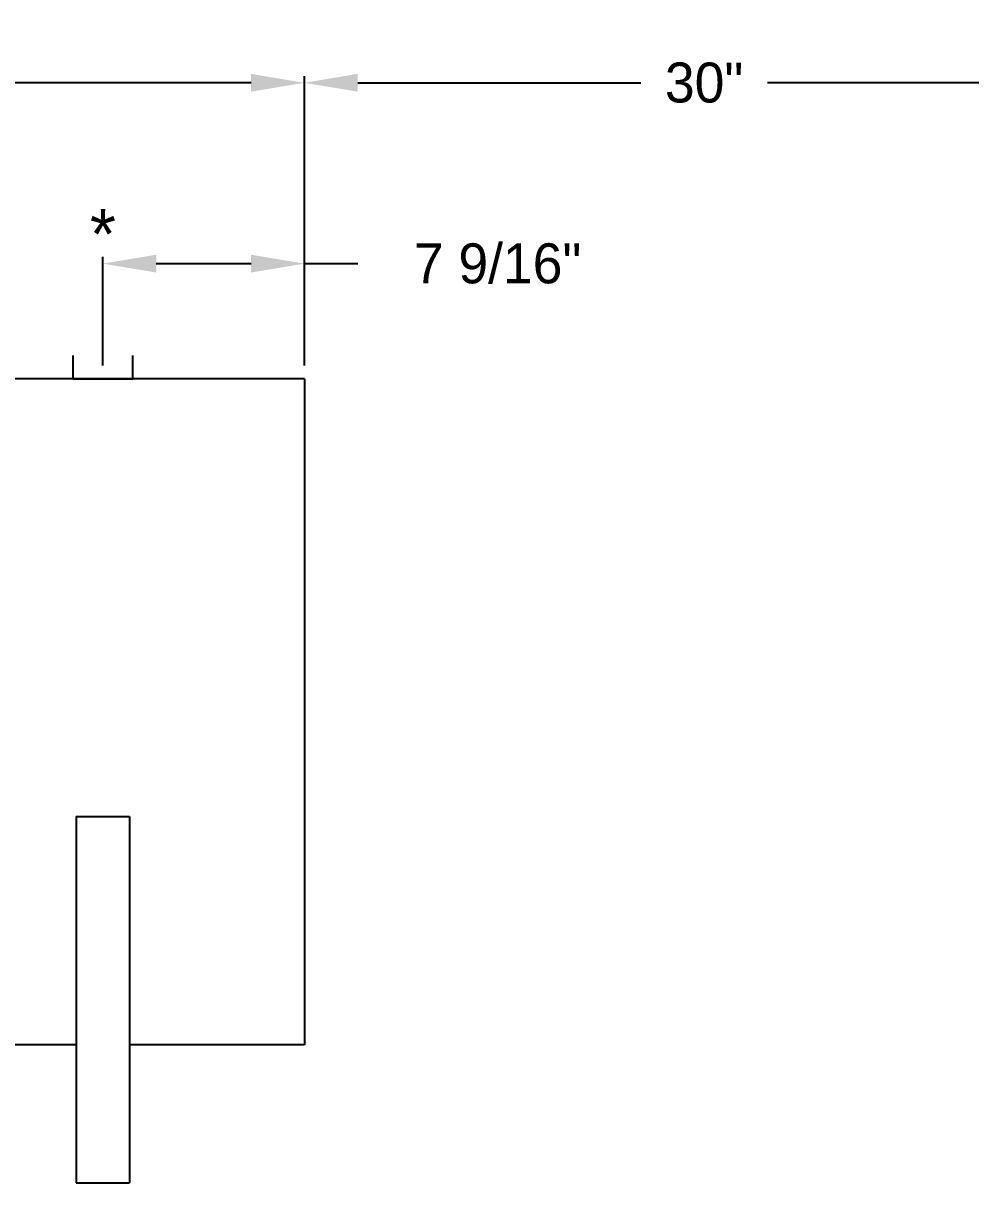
# Model space of a CAD drawing. Extents: x -1 to 275, y -26 to 150.
# Drawn here: x 111.82 to 147.38, y 32.59 to 76.12 of the extents above; entities that cross this region are included whole.
import ezdxf
from ezdxf.enums import TextEntityAlignment as Align

# ---------------------------------------------------------------- set-up
doc = ezdxf.new("R2010")
doc.units = 0
doc.header["$MEASUREMENT"] = 0
doc.layers.get('Defpoints').update_dxf_attribs({"linetype": 'CONTINUOUS'})
doc.layers.add('0 Unit', color=7, linetype='CONTINUOUS')
doc.dimstyles.get("Standard").update_dxf_attribs({"dimtxt": 1.5, "dimasz": 2, "dimexe": 0.25, "dimexo": 0.5, "dimgap": 0.75, "dimtad": 0, "dimtih": 1, "dimtoh": 1, "dimdec": 4, "dimzin": 0, "dimdsep": 46, "dimlunit": 5, "dimtxsty": 'STANDARD', "dimcen": 0.125, "dimclrd": 1, "dimclre": 1, "dimclrt": 1, "dimadec": 0, "dimazin": 0, "dimtfac": 1, "dimtdec": 4, "dimtofl": 0, "dimtmove": 0, "dimatfit": 3, "dimfxl": 1, "dimfrac": 2, "dimtolj": 1, "dimtzin": 0, "dimarcsym": 0})

# ---------------------------------------------------------------- blocks, each defined once
blk = doc.blocks.new('*D20')
at = {"layer": '0 Unit', "lineweight": -2}
for p, q in [((76.188, 63.268), (76.188, 74.131)), ((122.375, 63.268), (122.375, 74.131)), ((78.188, 73.881), (93.282, 73.881)), ((120.375, 73.881), (105.282, 73.881))]:
    blk.add_line(p, q, dxfattribs=at)
at = {"layer": '0 Unit'}
for points in [[(78.188, 74.215), (78.188, 73.548), (76.188, 73.881)], [(120.375, 74.215), (120.375, 73.548), (122.375, 73.881)]]:
    blk.add_solid(points, dxfattribs=at)
at = {"layer": 'Defpoints', "color": 0}
for p in [(122.375, 73.881), (76.188, 62.768), (122.375, 62.768)]:
    blk.add_point(p, dxfattribs=at)
at = {"layer": '0 Unit', "insert": (99.282, 73.881), "char_height": 1.5, "attachment_point": 5}
blk.add_mtext('\\A1;46 3/16"', dxfattribs=at)
blk = doc.blocks.new('*D22')
at = {"layer": '0 Unit', "lineweight": -2}
for p, q in [((114.813, 63.268), (114.813, 67.343)), ((116.813, 67.093), (120.375, 67.093)), ((122.375, 63.268), (122.375, 67.343)), ((122.375, 67.093), (124.375, 67.093))]:
    blk.add_line(p, q, dxfattribs=at)
at = {"layer": '0 Unit'}
for points in [[(116.813, 67.426), (116.813, 66.759), (114.813, 67.093)], [(120.375, 67.426), (120.375, 66.759), (122.375, 67.093)]]:
    blk.add_solid(points, dxfattribs=at)
at = {"layer": 'Defpoints', "color": 0}
for p in [(122.375, 67.093), (114.813, 62.768), (122.375, 62.768)]:
    blk.add_point(p, dxfattribs=at)
at = {"layer": '0 Unit', "insert": (129.625, 67.093), "char_height": 1.5, "attachment_point": 5}
blk.add_mtext('\\A1;7 9/16"', dxfattribs=at)
blk = doc.blocks.new('*D24')
at = {"layer": '0 Unit', "lineweight": -2}
for p, q in [((122.375, 63.268), (122.375, 74.131)), ((152.375, 63.268), (152.375, 74.131)), ((124.375, 73.881), (135, 73.881)), ((150.375, 73.881), (139.75, 73.881))]:
    blk.add_line(p, q, dxfattribs=at)
at = {"layer": '0 Unit'}
for points in [[(124.375, 74.215), (124.375, 73.548), (122.375, 73.881)], [(150.375, 74.215), (150.375, 73.548), (152.375, 73.881)]]:
    blk.add_solid(points, dxfattribs=at)
at = {"layer": 'Defpoints', "color": 0}
for p in [(152.375, 73.881), (122.375, 62.768), (152.375, 62.768)]:
    blk.add_point(p, dxfattribs=at)
at = {"layer": '0 Unit', "insert": (137.375, 73.881), "char_height": 1.5, "attachment_point": 5}
blk.add_mtext('\\A1;30"', dxfattribs=at)

msp = doc.modelspace()

# ---------------------------------------------------------------- linework, layer by layer
at = {"layer": '0 Unit'}
for p, q in [((113.68797, 63.64308), (113.68797, 62.76808)), ((115.93797, 62.76808), (115.93797, 63.64308)), ((122.37547, 62.76808), (76.18797, 62.76808)), ((113.68797, 62.76808), (115.93797, 62.76808)), ((122.37547, 62.76808), (119.75047, 62.76808)), ((122.37547, 62.76808), (122.37547, 37.76808)), ((113.81297, 46.34108), (113.81297, 32.59108)), ((113.81297, 46.34108), (115.81297, 46.34108)), ((115.81297, 46.34108), (115.81297, 32.59108)), ((113.81297, 37.76808), (84.75047, 37.76808)), ((122.37547, 37.76808), (115.81297, 37.76808)), ((113.81297, 32.59108), (115.81297, 32.59108))]:
    msp.add_line(p, q, dxfattribs=at)

# ---------------------------------------------------------------- texts
msp.add_text('*', height=1.87063, dxfattribs=at).set_placement((114.81563, 67.27056), align=Align.CENTER)

# ---------------------------------------------------------------- dimensions: what is measured, and where the dimension line sits
for base, p1, p2, picture, middle in [((122.37547, 73.88137), (76.18797, 62.76808), (122.37547, 62.76808), '*D20', (99.28172, 73.88137)), ((152.37547, 73.88137), (122.37547, 62.76808), (152.37547, 62.76808), '*D24', (137.37547, 73.88137)), ((122.37547, 67.09266), (114.81297, 62.76808), (122.37547, 62.76808), '*D22', (129.62547, 67.09266))]:
    dim = msp.add_linear_dim(base=base, p1=p1, p2=p2, dimstyle='Standard', override={"dimpost": '"', "dimclrd": 256, "dimclre": 256, "dimclrt": 256}, dxfattribs=at)
    dim.commit()
    dim.dimension.update_dxf_attribs({"geometry": picture, "text_midpoint": middle})

doc.saveas('drawing.dxf')
